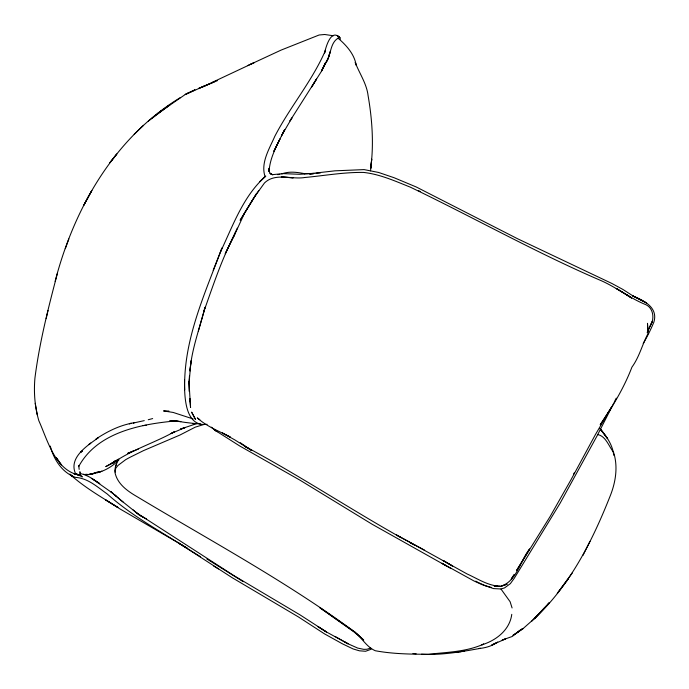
<?xml version="1.0" encoding="UTF-8"?>
<svg xmlns="http://www.w3.org/2000/svg" width="689" height="689" viewBox="0 0 689 689"><rect width="100%" height="100%" fill="white"/><g stroke="black" fill="none" stroke-linecap="round" stroke-linejoin="round"><path stroke-width="1.03" d="M78.796 465.411L79.149 469.381M370.527 170.838L371.707 159.159L370.682 168.529C373.946 144.371 372.241 119.688 368.107 95.745C366.72 83.662 359.469 73.577 355.214 62.466L356.17 65.136C354.353 54.095 346.429 45.405 338.308 38.395M118.275 459.727L115.468 466.531L114.822 470.389L115.364 472.086M511.772 614.338C509.748 630.039 496.089 640.512 481.757 644.861L483.695 644.051C466.453 651.897 446.963 652.216 428.42 654.266C410.687 654.231 392.713 653.973 375.264 650.735C367.366 647.298 362.715 639.564 356.842 633.691L363.723 640.09L353.776 631.77L319.911 607.75L356.092 632.95C286.831 581.723 210.851 540.96 137.154 496.717C127.465 491.093 117.302 484.014 114.917 472.292L115.795 468.15L118.034 465.411L125.734 459.623L129.704 457.453L143.476 450.632L179.907 435.052L195.306 427.128L204.84 424.217M57.454 273.232C48.325 307.768 39.428 342.622 34.932 378.106C33.675 392.403 34.786 406.932 38.842 420.729C47.799 440.615 55.163 471.173 80.535 475.41L73.956 473.756L80.535 475.41M46.154 318.68L48.041 310.455M78.606 466.677C97.115 432.382 140.28 424.14 175.807 420.927L169.468 421.074L180.845 421.582L175.996 420.919C184.247 422.486 192.214 423.296 200.508 424.019M198.329 331.202L203.763 312.031M55.129 281.353C74.024 208.259 114.632 137.344 180.561 97.459M68.866 238.962L65.3 248.677M220.282 252.295C232.951 225.768 243.096 196.038 265.799 176.083L259.805 181.646L265.015 176.47C260.494 162.776 269.442 148.678 274.782 136.37C290.129 106.717 312.315 80.889 325.57 50.176L324.528 53.027C325.837 47.377 330.927 27.956 339.978 37.817L340.28 39.23M213.194 270.303L221.996 247.971C205.003 293.514 183.162 340.108 184.704 389.853M647.35 332.02L648.754 328.524L647.815 331.461L647.496 323.322L648.048 333.562C642.191 344.569 639.375 356.98 631.916 367.168C624.062 387.761 612.616 406.682 600.205 424.812L611.246 407.604L595.468 434.483L571.215 479.346L550.166 516.457L516.449 570.664L523.02 559.993M115.468 466.531L116.372 464.352M237.309 228.145L225.234 253.759L233.347 237.154C220.988 261.053 212.72 286.788 203.634 312.031L205.089 307.191C199.655 328.36 191.671 349.056 189.966 371.018L191.034 360.855L189.199 381.439L189.484 376.108L189.337 391.524L188.967 381.577L190.56 407.535L189.837 398.664M235.38 232.684L233.416 237.317L244.612 212.996L256.394 193.885L240.134 220.282L253.922 197.683L264.49 182.964C275.342 172.388 291.74 179.777 304.908 177.486C324.467 175.678 343.923 172.129 363.637 172.431C379.94 174.214 395.116 181.095 410.213 187.107C473.3 217.371 534.337 251.761 598.62 279.579C615.26 286.331 629.221 298.044 645.86 304.684C653.405 308.129 654.662 318.619 650.605 325.217M647.195 332.744L652.199 321.625L648.745 328.765M522.994 628.669L513.116 635.241L522.994 628.669L535.275 617.818C570.88 584.065 592.996 539.633 610.73 494.581C615.845 481.18 618.05 466.074 613.52 452.191C608.887 446.446 605.958 436.361 598 434.638M614.373 401.92L616.242 398.139M613.908 402.876L597.036 435.93L560.071 503.28L514.347 578.14L510.351 583.652L504.632 587.855L501.092 588.992L493.462 588.578L481.809 584.539L474.066 581.016L441.899 563.232L446.403 565.919M582.963 555.386L589.973 541.373M309.645 174.153L309.895 173.688L334.923 170.829L364.111 169.606L378.614 172.465L394.048 177.71L416.277 186.995L517.473 238.695L611.754 283.403L622.882 289.432L632.7 295.745L646.67 303.074L632.545 295.848C643.707 300.404 658.4 307.328 653.87 322.176C650.795 329.488 647.324 336.68 643.199 343.475M573.437 474.42L574.445 472.576M514.046 574.419L511.221 579.26L512.831 576.504M523.562 559.072L529.6 548.978C520.092 560.846 516.879 581.258 500.886 586.218L507.164 584.16L503.986 585.314M566.47 581.223L567.994 579.251L557.272 593.401L572.275 572.964M256.162 194.289L258.788 190.646M114.348 461.552L113.091 463.094L114.917 461.001M548.005 604.141L549.15 602.927L531.563 621.383M114.744 461.079L113.358 462.56L114.684 461.354M549.15 602.927L534.268 618.8L544.861 607.543M134.191 134.277L143.501 125.329M118.982 459.796C113.082 465.902 105.572 470.673 97.261 472.663L101.886 471.259C95.03 473.274 87.253 476.366 80.286 473.438M522.167 628.756L512.237 636.481L502.212 640.021L505.588 638.918L491.774 644.99L495.684 643.001M516.939 632.666L519.971 630.237M148.324 121.109L170.062 104.694M152.071 118.095L160.838 111.144M110.938 463.749L112.522 462.586M169.244 105.236L158.117 113.237L185.203 94.531L205.003 85.798M116.122 460.803L105.753 466.625L113.935 462.362L118.387 459.219L116.122 460.803C134.398 448.875 155.438 442.355 174.463 431.736M497.742 641.976C492.291 646.006 485.512 647.944 478.821 648.538L480.466 648.323C461.062 651.889 441.279 655.299 421.47 654.24M174.438 431.736L170.984 433.545L185.169 427.533L180.492 429.066L197.235 423.442M97.924 438.032L96.047 438.971C106.795 431.831 118.551 425.845 131.263 423.304L129.343 423.769L130.238 423.563M371.173 649.236L365.592 651.269L359.4 650.812L353.104 648.943L342.467 643.845L324.579 633.914L298.363 616.896L232.227 577.735L178.572 543.001L187.52 548.453C160.003 531.202 131.453 515.579 107.079 493.867C97.227 486.934 88.037 478.235 75.497 477.382C62.079 472.637 53.673 459.313 50.288 446.093M247.489 65.644L254.017 62.733L212.134 82.413M250.365 64.37L281.017 50.133L319.11 35.001L324.717 34.493L333.398 35.768M202.454 87.003L215.373 81.276L198.837 88.347L212.643 82.628M370.716 648.03L366.987 649.253L363.809 649.357L357.72 648.099L348.117 643.827L326.483 631.985L300.128 614.941L234.062 575.711L136.233 512.599M98.062 437.928C87.081 445.731 68.581 457.694 75.445 473.446L82.318 476.943L81.638 476.211M133.072 451.08L127.586 453.431L138.472 448.987M214.555 81.836L217.423 80.647M98.889 471.457L93.084 473.61L87.675 474.695L94.6 473.179L90.457 474.187M500.886 586.218L502.953 585.616M337.421 38.351L338.066 38.179C329.609 43.364 331.323 55.482 325.794 62.845L328.403 57.893L321.66 70.976L289.966 120.928L291.921 117.948L281.422 135.871L284.695 129.506L273.852 151.279L279.958 138.928C274.954 149.272 269.623 159.943 269.089 171.647L269.046 168.288L269.106 171.234L270.295 173.662L272.233 174.67L283.248 173.611L299.362 174.291L309.895 173.688M281.775 173.904C289.147 171.096 297.037 172.224 304.555 173.662L304.082 173.628L313.9 173.439M152.665 418.567L148.256 419.73M134.062 422.848L133.339 423.029L144.259 420.626M195.039 423.416L192.954 423.83L196.081 423.399M129.988 423.52L133.821 422.813M277.788 174.653L279.794 174.326M460.381 651.665L464.593 651.062L457.04 652.13M142.985 425.638L146.326 425.191M207.122 424.295C184.178 427.49 184.463 394.573 184.531 379.828M310.334 173.955L313.495 173.688M310.317 173.955L313.435 173.706M316.044 173.283L320.333 172.982M87.546 474.359L83.963 474.54L86.745 474.394M500.076 586.244C488.174 585.848 477.649 578.726 467.03 573.928C443.527 560.915 420.101 547.833 396.468 535.06C345.361 506.088 296.322 473.619 244.397 446.084L248.212 448.375M499.93 586.21L494.194 586.15L497.613 586.261M168.917 411.049L163.543 410.928L173.206 412.453L193.109 418.946M412.944 653.534L416.147 653.801M491.619 587.51L485.297 585.702L478.554 582.644M272.844 174.791L270.019 173.361L272.233 174.67M83.636 474.29L89.544 477.029L99.776 483.669L97.321 481.947L91.542 478.287L112.66 493.186M418.378 190.595L420.204 191.473M401.11 537.627L396.485 534.983L424.674 550.218M410.343 542.898L415.028 545.344M475.729 581.12L477.615 582.136M146.576 519.015L139.505 515.157L119.834 499.439M344.13 641.597L348.117 643.827L335.069 636.455M142.873 517.06L139.505 515.157L133.046 509.869M451.019 568.546L372.06 524.208L300.189 480.293L239.505 445.843L214.718 430.1L211.342 427.18M243.251 581.697L206.915 559.012M213.495 565.902L218.473 568.942M200.516 556.755L177.082 542.165L120.032 508.956L105.606 499.887L117.931 507.449C101.49 497.182 84.394 487.381 69.959 474.308M626.654 294.858L631.58 297.984M240.228 442.665L251.649 450.528L234.768 439.866L222.375 432.959L230.238 437.033C219.085 431.125 206.674 426.508 197.295 417.878L199.827 419.704M119.8 499.327L123.133 502.014M113.366 493.763L110.653 491.515L119.877 499.379L114.176 494.461M71.156 475.255L72.75 476.624L69.89 474.144M114.15 494.444L116.493 496.485M500.972 589.017L510.118 601.738L512.082 607.956M600.369 429.04C606.639 436.395 612.797 445.309 613.692 455.128L613.692 454.662M600.438 429.213L607.629 438.678L599.843 428.498M79.872 471.483L80.467 474.669L79.95 472.645M35.217 403.315L37.258 414.821M189.854 398.759L190.13 401.851M330.091 51.985L328.352 57.721L330.091 51.985M325.501 62.725L321.513 70.967L325.501 62.725M87.804 197.829L83.765 205.262L91.818 190.534L87.804 197.829M316.578 78.934L311.686 86.935L316.578 78.934M113.797 157.747L109.878 162.69L116.829 154.009L113.797 157.747M81.147 451.846L80.768 452.208L82.491 450.839L81.147 451.846M89.225 444.25L88.829 444.594L90.75 443.113L89.225 444.25M187.649 93.273L185.203 94.531L194.944 89.863L187.649 93.273M293.118 177.771L281.293 177.064L293.135 177.788M80.906 475.556L76.798 474.178L80.906 475.556M217.328 431.633L214.718 430.1L217.328 431.633M452.458 566.022L443.346 560.613L452.458 566.022M621.624 291.636L616.276 288.458L631.572 297.863L621.624 291.636M326.483 631.985L318.025 626.663L326.483 631.985M339.315 37.249L337.317 35.621L339.978 37.817L339.315 37.249M61.252 464.774L56.352 457.746L61.252 464.774M195.461 419.36L191.688 412.246L195.461 419.36"/></g></svg>
